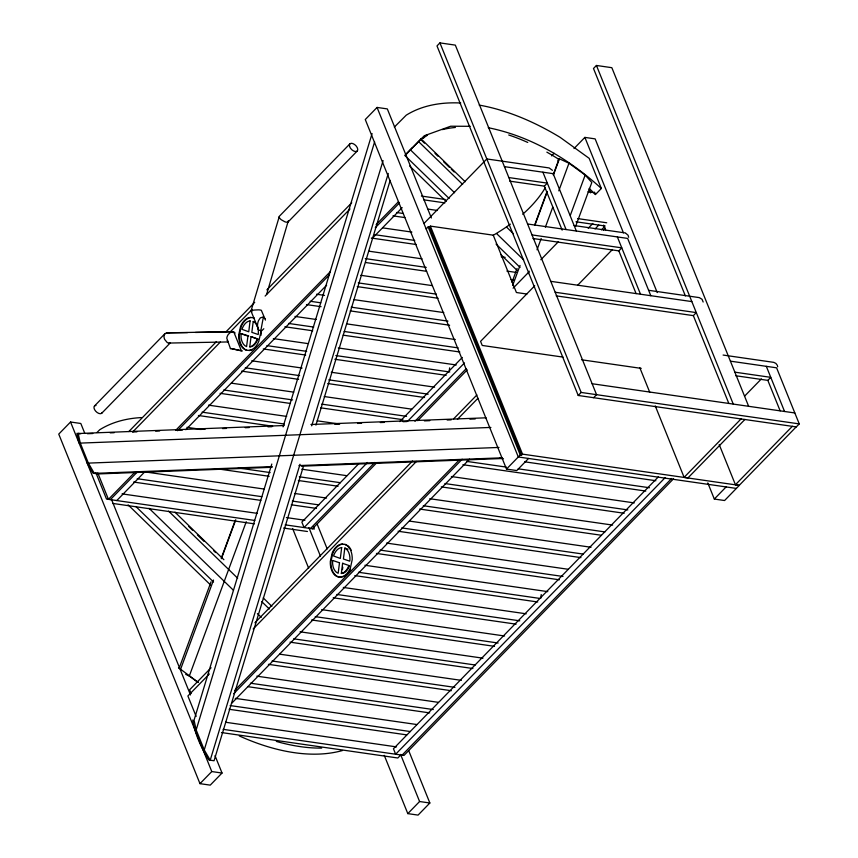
<?xml version="1.0" encoding="UTF-8"?>
<svg xmlns="http://www.w3.org/2000/svg" width="858" height="858" viewBox="0 0 858 858"><rect width="100%" height="100%" fill="white"/><g stroke="black" fill="none" stroke-linecap="round" stroke-linejoin="round"><path stroke-width="1.29" d="M263.814 328.743L261.808 330.716L258.88 330.233L250.986 311.036L279.376 216.248L349.914 143.854M249.764 346.814L251.019 336.668L257.84 338.996L257.539 339.95A13.192 8.591 -81.8 0 1 251.973 346.482L249.764 346.814L251.33 346.385A13.192 8.591 -81.8 0 0 256.896 339.854L257.84 338.996M342.599 563.331L349.41 565.658L349.109 566.612A13.192 8.591 -81.8 0 1 343.554 573.133L341.345 573.476L342.599 563.331L343.243 563.416M342.471 569.605L342.782 567.127M344.798 548.123L343.414 559.008L349.774 561.175L349.946 559.877A13.192 8.591 -81.8 0 0 346.139 548.873L344.798 548.123L348.058 549.152M449.302 370.495L449.635 367.868M540.701 598.455L541.216 594.53M241.109 333.783L240.991 334.609A13.192 8.591 -81.8 0 0 244.798 345.602L246.578 346.6L247.941 336.111L241.109 333.783L243.029 334.062M260.982 335.339L261.272 333.119A16.645 10.832 -81.8 0 0 261.282 330.974M260.757 331.038L263.406 316.934L260.306 317.868L258.548 320.592A10.028 7.604 -76.9 0 0 257.529 326.04L258.183 329.161M284.17 425.514L78.196 433.526L80.287 443.103L88.363 463.106L94.326 473.38L272.211 466.591M266.666 294.219L288.331 220.753M271.793 464.028L194.047 720.194L196.171 729.922L204.247 749.924L210.21 760.199L300.021 464.264M283.065 426.876L372.082 133.558M196.171 729.922L374.614 141.902M204.247 749.924L383.086 160.618M311.69 425.836L388.277 173.455M303.485 466.109L214.06 760.756L208.923 760.016A93.726 53.035 44.3 0 1 192.76 720.012M315.926 425.107L390.175 180.416M179.097 668.371L211.047 581.81M221.31 558.129L235.221 520.431M180.652 669.101L213.524 580.04M221.396 558.708L235.757 519.819M197.951 682.335L189.307 676.018L246.257 521.718M512.001 282.282L517.095 268.479M534.781 224.699L546.836 192.031M553.324 174.442L558.89 159.363A173.981 98.445 44.3 0 0 546.857 152.134M512.634 285.532L520.045 265.454M534.856 225.311L547.361 191.441M553.378 175.129L559.395 158.816L568.972 163.224L585.177 175.064L591.816 182.497L575.611 226.405M528.228 273.627L529.161 271.117M537.022 249.785L541.194 238.503M545.366 227.209L552.766 207.132M558.794 190.83L568.972 163.224M570.366 215.208L585.177 175.064M279.161 216.72L279.258 217.353A5.631 2.145 29.2 0 0 281.263 219.745L284.759 221.729A4.901 1.866 29.2 0 0 287.687 222.147L288.427 221.385M235.167 333.011L232.7 331.617L166.709 332.85L165.015 333.612L164.103 335.542A5.631 3.925 63.8 0 0 164.661 339.425L167.138 342.449A4.901 3.411 63.8 0 0 170.088 342.835M449.077 198.423L404.944 155.555L421.064 138.878L465.186 181.746M405.448 154.998L412.612 147.576M84.813 433.408L80.813 423.487L70.549 422.007L58.752 434.105L199.978 783.654L210.242 785.134L222.029 773.037L215.026 755.683M431.392 217.986L387.323 108.912L377.059 107.432L365.272 119.53L506.499 469.079L516.763 470.559L528.549 458.451M593.607 397.694L596.557 394.669L455.33 45.12L439.929 42.9L436.99 45.924L578.217 395.474L796.299 426.919L799.248 423.895L776.587 367.814L730.405 361.154M94.477 406.006L165.015 333.612M101.823 413.148L169.927 343.254M288.202 221.857L357.25 150.997M128.818 431.553L216.495 341.57M225.815 332.003L254.729 302.327M266.859 289.886L351.726 202.778M132.69 431.982L220.356 342.01M229.687 332.432L252.07 309.459M265.122 296.064L350 208.955M423.294 138.363L426.662 134.899M134.567 472.554L108.451 499.356L97.769 472.919M175.6 430.437L330.427 271.536M376.126 224.635L398.509 201.662M110.371 499.635L137.419 471.879M177.531 430.716L329.547 274.689M375.257 227.788L399.506 202.896M116.785 500.557L144.766 471.846M185.811 429.729L326.641 285.188M372.34 238.277L402.188 207.647M423.949 223.488L486.829 158.955L549.152 167.943L552.445 170.324M426.158 228.947L428.121 226.93L429.408 227.123L430.384 226.115L493.243 235.178L516.419 292.524L526.941 294.037M748.648 406.306L611.84 67.685L596.439 65.465L593.489 68.49L685.381 295.913M551.597 155.877L554.129 153.282M557.925 160.339L559.395 158.816M574.002 148.563L584.877 137.398L595.141 138.878L657.239 292.578M509.738 181.145L544.38 186.143L547.329 183.119L508.837 177.563M589.221 188.406L595.452 194.53L601.351 188.481L589.167 158.333L560.167 137.377A204.89 115.937 44.3 0 0 479.204 105.105M513.116 288.191L528.828 272.05M540.851 259.717L558.419 241.688M358.762 463.717L301.866 522.104L304.075 527.563L367.492 462.473M399.796 421.589L462.29 357.464M588.202 228.239L592.857 223.455M534.749 285.757L480.577 341.366L482.228 345.452L563.052 357.11M407.604 421.31L464.489 362.923M595.066 228.914L598.798 225.086M310.489 528.485L374.839 462.441M414.95 421.278L466.248 368.629M601.479 229.837L604.279 226.962M312.409 528.764L376.769 462.719M417.803 420.602L467.235 369.873M603.41 230.116L605.276 228.196M577.895 284.985L612.451 249.517M211.068 667.781L189.618 689.8L191.119 693.521M254.912 622.79L412.526 461.025M453.571 418.908L476.887 394.97M533.022 238.513L618.843 250.879L621.782 247.855L532.014 234.91M209.341 673.959L187.891 695.977L196.139 716.409M253.174 628.968L416.398 461.454M457.432 419.337L477.949 398.284M234.534 690.604L459.309 459.909M233.666 693.747L462.162 459.234M231.681 703.292L469.508 459.202M199.978 783.654L211.776 771.557L222.029 773.037M506.499 469.079L520.248 454.954L521.535 455.148L522.511 454.139L739.317 485.392L724.581 500.525L714.317 499.045L707.807 482.925M578.217 395.474L581.156 392.449L799.248 423.895M556.188 295.86L693.35 315.626L696.288 312.602L555.18 292.256M658.322 476.909L393.447 748.766L395.656 754.225L665.197 477.584M744.572 396.171L761.389 378.914M400.783 754.965L397.833 757.989L221.493 732.56M402.07 755.147L671.61 478.507M735.756 375.75L767.824 380.373L770.774 377.348L734.856 372.168M673.53 478.785L403.989 755.426L223.112 729.343M655.255 405.898L684.116 477.348L741.097 418.865M744.948 419.423L687.966 477.906L684.116 477.348M384.266 755.362L407.807 813.62L419.594 801.522L429.858 803.002L408.826 750.943M714.317 499.045L726.104 486.936M719.208 444.583L735.435 484.749L792.406 426.265M796.256 426.823L739.274 485.306L735.435 484.749M429.858 803.002L418.071 815.1L407.807 813.62M394.348 127.102L406.22 115.187A204.89 115.937 44.3 0 1 460.746 103.003M96.975 432.518L99.71 429.761A204.89 115.937 44.3 0 1 141.216 417.589M405.212 155.03L424.292 135.757L450.697 126.223L470.216 126.308M250.986 311.036L251.351 310.746A6.403 1.244 -1.3 0 1 254.29 310.049L258.43 309.856A4.612 0.901 -1.3 0 1 261.347 310.306L265.433 320.077M248.906 350.429L251.759 349.635A16.645 10.832 -81.8 0 0 258.773 341.409L260.639 333.033A16.645 10.832 -81.8 0 0 260.639 330.877M252.402 349.732L249.539 350.525L246.096 350.096A16.645 10.832 -81.8 0 1 238.728 334.792L240.583 326.415A16.645 10.832 -81.8 0 1 250.461 317.396L254.322 318.05M341.345 573.476L342.91 573.047A13.192 8.591 -81.8 0 0 348.466 566.516L349.41 565.658M341.548 577.059L343.983 576.394A16.645 10.832 -81.8 0 0 345.828 575.257M232.7 331.617L230.437 332.389L228.367 334.33A6.403 4.558 -51 0 0 226.802 338.256L230.416 348.552L242.396 350.933M310.918 424.495L486.1 417.814M87.43 433.719L92.782 433.515M110.167 432.861L114.178 432.7M132.904 431.992L136.915 431.831M155.63 431.124L159.642 430.973M177.027 430.308L182.379 430.105M199.764 429.44L205.116 429.236M222.501 428.571L226.512 428.421M245.227 427.702L249.238 427.552M267.964 426.834L271.975 426.683M334.824 424.292L338.835 424.131M357.561 423.423L361.572 423.273M380.298 422.554L384.309 422.404M403.024 421.686L407.035 421.535M424.42 420.87L429.772 420.667M447.157 420.002L451.169 419.852M469.894 419.133L475.235 418.929M80.287 443.103L490.894 427.434M88.363 463.106L498.97 447.447M298.959 465.572L502.262 457.818M272.05 467.299L98.177 473.938L93.039 473.198L87.076 462.912M301.48 466.184L502.102 458.526M230.416 348.552L231.381 348.605M166.709 332.85L187.516 332.614M195.442 332.464L233.708 331.756L241.441 350.868L232.4 348.756L233.698 348.97M169.165 343.05L228.325 341.945M341.119 577.177L338.309 576.844A16.645 10.832 -81.8 0 1 330.941 561.54L332.807 553.163A16.645 10.832 -81.8 0 1 342.685 544.144M504.429 166.645L553.174 173.67L576.34 231.017M587.955 191.784L594.583 192.739M421.407 196.053L445.227 199.485M577.595 218.576L606.713 222.78M423.755 199.839L444.927 202.896M575.975 221.793L605.212 226.008M574.141 225.557L624.785 232.861M428.206 209.137L437.483 210.478M527.595 223.992L627.659 238.417L650.825 295.763M396.589 212.527L403.217 213.481M392.943 215.862L404.869 217.578M382.743 227.885L411.894 232.089M374.978 234.706L414.736 240.444M371.332 238.041L416.387 244.541M501.211 256.767L505.18 257.346M648.616 290.304L699.27 297.608L702.048 299.292L703.152 302.027M369.079 251.212L422.093 258.859M506.906 271.085L516.184 272.426M550.761 281.338L691.838 301.587M365.294 258.612L426.254 267.406M511.068 279.633L513.727 280.008M365.626 262.516L426.587 271.31M360.725 275.3L432.282 285.628M358.258 282.893L436.454 294.165M357.26 286.615L438.106 298.262M316.581 294.24L324.528 295.388M353.689 299.592L443.8 312.58M723.101 355.051L773.755 362.355L775.889 363.417L777.423 365.454M310.135 301.255L320.742 302.788M351.222 307.175L447.973 321.128M306.488 304.59L321.074 306.692M350.225 310.896L449.624 325.225M294.959 316.42L316.173 319.476M346.653 323.874L455.319 339.543M581.595 359.781L641.216 368.382M288.524 323.434L313.706 327.07M344.187 331.467L458.161 347.898M284.877 326.769L312.709 330.78M343.189 335.178L459.813 351.995M592.138 383.74L794.83 412.966M273.348 338.599L307.808 343.575M338.288 347.962L456.241 364.972M266.913 345.624L306.671 351.351M335.832 355.555L449.796 371.986M263.267 348.949L305.673 355.062M334.834 359.266L446.149 375.321M251.737 360.789L302.102 368.05M331.252 372.254L434.62 387.151M245.302 367.803L299.635 375.632M328.796 379.837L428.185 394.176M241.656 371.139L298.638 379.354M327.799 383.558L424.538 397.501M231.446 383.161L293.736 392.138M324.217 396.535L411.69 409.148M223.691 389.982L292.599 399.925M321.761 404.129L406.574 416.355M220.045 393.318L290.283 403.442M320.763 407.84L402.928 419.691M208.515 405.148L286.701 416.42M317.181 420.817L339.714 424.066M736.368 488.416L518.286 456.971L377.059 107.432M202.07 412.162L284.245 424.013M499.495 458.172L503.474 458.751M524.678 461.808L655.877 480.727M198.423 415.497L272.64 426.201M466.559 461.368L506.317 467.106M518.243 468.822L649.442 487.741M462.912 464.704L645.795 491.066M186.894 427.327L201.48 429.429M451.383 476.533L634.266 502.906M444.937 483.547L627.831 509.92M78.239 433.376L80.802 433.74M79.515 433.708L76.909 433.333L78.99 442.91M441.291 486.883L624.184 513.256M301.791 469.197L346.846 475.686M238.363 467.996L270.173 472.576M299.324 476.78L340.411 482.711M429.761 498.712L612.655 525.085M217.492 468.843L269.176 476.297M298.327 480.501L338.084 486.229M423.326 505.737L604.89 531.917M419.68 509.062L601.244 535.242M143.672 471.696L264.275 489.081M294.755 493.479L326.555 498.069M137.237 478.71L261.808 496.675M292.288 501.072L318.801 504.89M409.481 521.085L591.044 547.265M133.591 482.046L260.811 500.386M291.291 504.783L316.473 508.419M401.716 527.917L583.279 554.096M398.069 531.241L580.952 557.614M122.061 493.876L257.239 513.363M286.39 517.567L304.944 520.248M254.772 520.452L106.521 499.077L95.849 472.64M285.221 524.849L314.339 529.043L313.363 526.64M112.848 503.442L254.472 523.863M283.59 528.056L307.421 531.499M386.54 543.082L568.103 569.262M380.105 550.096L562.987 576.469M376.458 553.431L559.341 579.793M364.929 565.261L547.812 591.634M358.494 572.275L540.047 598.455M354.847 575.611L537.73 601.984M343.318 587.44L526.201 613.813M336.872 594.465L519.766 620.827M333.226 597.79L516.119 624.163M321.696 609.63L504.59 635.992M315.261 616.645L498.155 643.017M311.615 619.969L494.508 646.342M300.086 631.81L482.979 658.183M293.651 638.824L475.214 665.004M290.004 642.159L472.887 668.521M279.805 654.182L461.357 680.362M272.04 661.003L454.922 687.376M268.393 664.339L451.276 690.711M256.864 676.168L438.427 702.348M250.429 683.193L433.311 709.555M248.101 686.711L429.665 712.891M235.253 698.358L416.806 724.527M230.137 705.566L410.371 731.552M229.14 709.276L406.724 734.877M225.557 722.254L396.525 746.9M488.256 127.713C530.898 136.272 569.551 159.363 601.351 188.481M252.037 311.776L250.976 311.315M244.165 334.448L248.723 336.004M251.019 336.668L257.196 338.91M185.714 674.367L189.307 676.018M167.718 332.99L168.736 333.462M625.493 233.044L628.088 235.242L628.667 237.28M344.852 544.39L347.415 545.827A16.645 10.832 -81.8 0 1 352.209 559.695L350.354 568.071A16.645 10.832 -81.8 0 1 343.339 576.297L340.476 577.091L337.666 576.758A16.645 10.832 -81.8 0 1 330.309 561.454L332.164 553.067A16.645 10.832 -81.8 0 1 342.042 544.047L345.484 544.476L348.048 545.913A16.645 10.832 -81.8 0 1 351.319 550.471M198.187 682.367L178.528 667.706M263.406 316.934L264.972 318.65M424.485 143.147L420.656 139.425A173.981 98.445 44.3 0 1 427.488 135.253M435.006 153.368L437.88 156.156M443.618 161.744L449.367 167.321M451.276 169.176L454.15 171.965M418.5 141.527L462.634 184.406M506.756 227.284L513.47 233.805M410.446 149.871L454.579 192.75M496.782 233.762L523.637 259.856M496.074 244.101L520.055 267.396M409.674 166.034L446.128 201.448M500.804 254.579L517.117 270.431M174.978 512.172L223.895 559.716M263.234 597.929L271.857 606.316M188.781 526.522L192.6 530.244M197.394 534.888L204.086 541.398M213.653 550.697L215.572 552.552M168.586 511.1L237.655 578.217M261.636 601.512L269.305 608.976M149.024 508.258L233.44 590.283M257.421 613.588L261.25 617.31M135.843 506.477L213.545 581.981M128.099 504.847L210.596 585.006M227.177 340.529L227.788 341.312M766.323 366.334L784.566 411.486M767.824 380.373L780.147 410.853M596.439 65.465L733.258 404.086M693.35 315.626L728.828 403.453M584.877 137.398L623.444 232.84M617.374 236.937L640.54 294.283M618.843 250.879L636.11 293.64M594.476 192.117L595.452 194.53M589.114 189.157L590.615 192.878M603.635 225.107L605.641 230.062M639.821 367.717L649.774 392.353M542.91 172.19L566.076 229.536M544.38 186.143L562.151 230.116M439.929 42.9L581.156 392.449M430.384 226.115L522.511 454.139M429.408 227.123L521.535 455.148M428.121 226.93L520.248 454.954M317.17 524.109L327.188 548.895M308.912 527.584L320.431 556.091M400.568 754.418L419.594 801.522M292.621 528.528L308.644 568.189M111.358 499.099L190.487 694.948M70.549 422.007L211.776 771.557M777.627 366.151L777.627 366.774M545.152 187.881A116.098 58.752 -22 0 1 522.704 214.264M510.371 224.142A116.098 58.752 -22 0 1 493.103 235.349M442.481 129.612A173.981 98.445 44.3 0 1 455.384 127.467M508.73 134.985A173.981 98.445 44.3 0 1 527.756 142.449M321.696 748.101A204.89 115.937 44.3 0 1 276.33 741.409M342.524 750.503A204.89 115.937 44.3 0 1 239.296 735.928M350.579 569.101A16.645 10.832 -81.8 0 1 347.544 573.691M102.22 412.494A5.127 2.896 44.3 0 1 95.667 411.175A5.127 2.896 44.3 0 1 95.989 405.448M246.729 350.193A16.645 10.832 -81.8 0 1 239.371 334.888L241.227 326.501A16.645 10.832 -81.8 0 1 251.104 317.481M250.096 320.871L248.745 331.789L242.031 329.343L242.471 327.96A13.192 8.591 -81.8 0 1 248.037 321.439L250.096 320.871M341.677 547.522L340.326 558.451L333.612 555.995L334.041 554.622A13.192 8.591 -81.8 0 1 339.607 548.101L341.677 547.522M253.228 321.471L251.834 332.346L258.194 334.513L258.365 333.215A13.192 8.591 -81.8 0 0 254.558 322.222L253.228 321.471M339.511 562.773L338.159 573.262L336.379 572.265A13.192 8.591 -81.8 0 1 332.572 561.271L332.679 560.446L339.511 562.773M349.549 146.364A5.127 2.896 44.3 0 0 356.596 151.416A5.127 2.896 44.3 0 0 354.579 144.498A5.127 2.896 44.3 0 0 349.549 146.364"/></g></svg>
